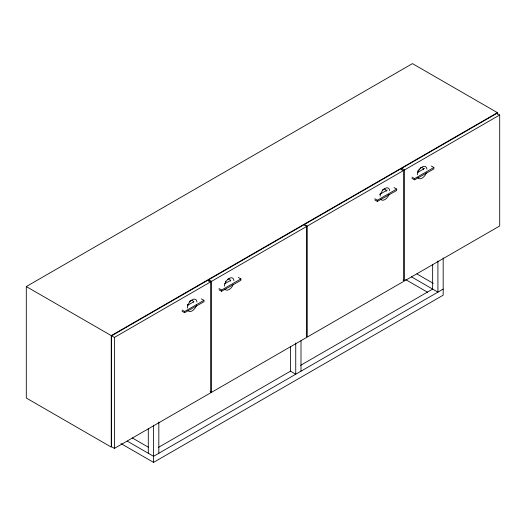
<?xml version="1.0" encoding="UTF-8"?>
<svg xmlns="http://www.w3.org/2000/svg" width="526" height="526" viewBox="0 0 526 526"><rect width="100%" height="100%" fill="white"/><g stroke="black" fill="none" stroke-linecap="round" stroke-linejoin="round"><path stroke-width="0.79" d="M497.418 112.663L111.256 335.608L111.256 447.087L26.3 398.037L26.3 286.558L412.463 63.613L497.418 112.663L497.418 114.3M111.604 335.812L207.849 280.246L210.656 281.87L210.656 392.837L114.418 448.402L111.604 446.784L111.604 335.812L114.418 337.436L210.656 281.87M208.763 281.351L208.763 279.72L303.897 224.793L306.704 226.417L306.704 337.383L211.57 392.311L210.163 391.502M401.752 169.931L401.752 168.294L496.892 113.373L499.7 114.99L499.7 225.963L404.566 280.884L403.159 280.075M208.763 279.72L211.57 281.344L306.704 226.417M307.145 226.16L403.389 170.595L403.389 281.568L307.145 337.133L307.145 226.16L304.337 224.543L400.582 168.977L403.389 170.595M401.752 168.294L404.566 169.918L499.7 114.99M224.609 283.849L230.815 280.266M417.605 172.423L424.502 168.438M187.664 305.277L193.864 301.694M379.7 194.403L387.287 190.024M219 288.57L221.577 290.056L240.882 278.911L240.882 280.325L221.577 291.272L219 289.787M411.996 177.144L414.567 178.636L433.878 167.485L433.878 168.905L414.567 179.853L411.996 178.36M182.055 310.005L184.626 311.491L203.937 300.346L203.937 301.76L184.626 312.707L182.055 311.221M374.782 198.729L377.359 200.222L396.663 189.071L396.663 190.491L377.359 201.432L374.782 199.946M158.53 447.356L290.615 371.1M300.563 365.36L432.648 289.096L432.648 264.486M443.181 289.096L153.559 456.305L127.318 441.156M120.934 443.556L153.559 462.387L443.181 295.178L443.181 257.924M431.3 165.999L433.878 167.485M394.092 187.585L396.663 189.071M416.94 273.947L433.253 283.363M411.332 276.788L437.915 292.134L437.915 260.962M405.651 279.589L427.677 292.305M238.311 277.426L240.882 278.911M201.359 298.853L203.937 300.346M26.3 286.558L111.256 335.608M132.243 437.921L148.582 447.356M414.567 178.636L414.567 179.853M404.566 169.918L404.566 280.884M377.359 200.222L377.359 201.432M301.003 340.828L301.003 371.185M295.737 343.051L295.737 374.223L290.47 371.185L290.47 346.568M221.577 290.056L221.577 291.272M211.57 281.344L211.57 392.311M184.626 311.491L184.626 312.707M158.826 422.095L158.826 453.267M153.559 425.133L153.559 462.387M148.293 428.657L148.293 453.267M114.418 337.436L114.418 448.402M417.315 174.744A6.825 3.938 -60 0 1 422.115 166.979A6.825 3.938 -60 0 1 426.915 169.201M426.297 172.929A6.825 3.938 -60 0 1 421.865 178.268A6.825 3.938 -60 0 1 417.71 177.367M420.682 167.827A4.339 2.505 -60 0 1 423.43 169.766M417.361 172.535A4.339 2.505 -60 0 1 417.559 171.719M417.881 170.891A4.339 2.505 -60 0 1 418.078 170.483M418.827 169.359A4.339 2.505 -60 0 1 419.11 169.024M420.037 168.202A4.339 2.505 -60 0 1 420.359 167.998M380.101 196.224A6.825 3.938 -60 0 1 384.907 188.466A6.825 3.938 -60 0 1 389.707 190.682M389.082 194.41A6.825 3.938 -60 0 1 380.725 199.236M383.152 189.478A4.339 2.505 -60 0 1 386.215 191.254M380.094 194.416A4.339 2.505 -60 0 1 380.147 194.022M382.514 189.925A4.339 2.505 -60 0 1 382.829 189.682M224.319 286.164A6.825 3.938 -60 0 1 229.126 278.405A6.825 3.938 -60 0 1 233.925 280.621M233.301 284.349A6.825 3.938 -60 0 1 224.944 289.175M227.37 279.418A4.339 2.505 -60 0 1 230.434 281.193M225.312 281.515A4.339 2.505 -60 0 1 225.562 281.14M187.348 308.098A6.825 3.938 -60 0 1 191.924 299.886A6.825 3.938 -60 0 1 196.974 301.957M196.586 305.027A6.825 3.938 -60 0 1 192.424 310.728A6.825 3.938 -60 0 1 187.992 310.511M190.096 300.957A4.339 2.505 -60 0 1 193.469 302.161M187.499 304.883A4.339 2.505 -60 0 1 187.618 304.475M189.472 301.47A4.339 2.505 -60 0 1 189.781 301.194"/></g></svg>
